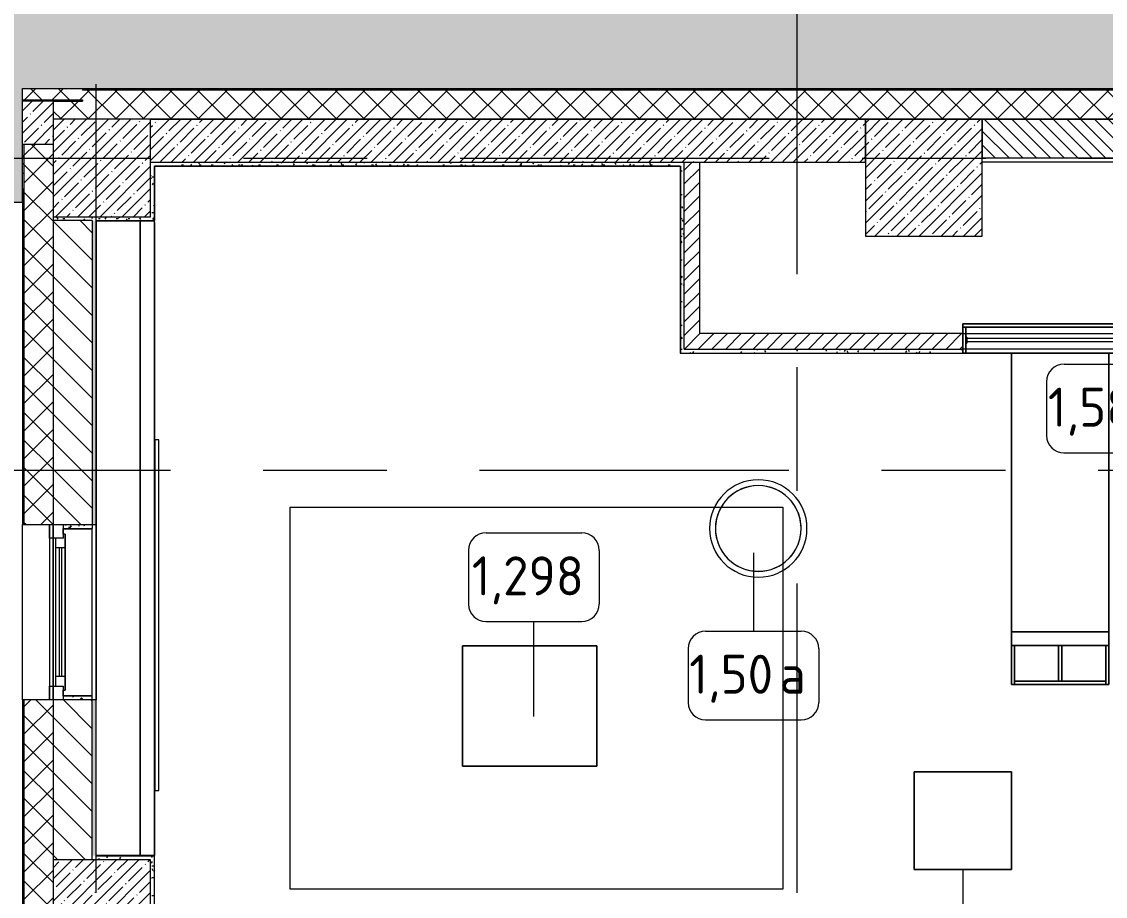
# Model space of a CAD drawing. Header units: millimetres. Extents: x 957 to 217451, y -8553 to 29000.
# Drawn here: x 29222 to 34785, y 11212 to 15701 of the extents above; entities that cross this region are included whole.
import ezdxf

# ---------------------------------------------------------------- set-up
doc = ezdxf.new("R2010")
doc.units = ezdxf.units.MM
doc.linetypes.add('Осевая', pattern=[3175, 635, -476.25, 1587.5, -476.25])
for name, color, linetype, lineweight in [('A-ANNO-DIMS', 7, 'Continuous', 9), ('A-ANNO-DIMS-100', 7, 'Continuous', 9), ('A-DETL', 7, 'Continuous', 9), ('A-GENM', 7, 'Continuous', 9), ('A-GLAZ', 7, 'Continuous', 9), ('A-GLAZ-1', 7, 'Continuous', 13), ('A-WALL', 7, 'Continuous', 9), ('I-FURN-IDEN', 7, 'Continuous', 9), ('I-WALL', 7, 'Continuous', 9), ('S-COLS', 7, 'Continuous', 9), ('Знаки', 7, 'Continuous', 9), ('Оси', 7, 'Continuous', 9), ('Оси-2', 7, 'Осевая', 9)]:
    doc.layers.add(name, color=color, linetype=linetype, lineweight=lineweight)
for name, color, linetype, lineweight, true_color in [('A-DETL-GENF-2', 7, 'Continuous', 9, 0xd4d4d4), ('A-WALL-1', 9, 'Continuous', 9, 0x808080), ('A-WALL-FNSH-1', 9, 'Continuous', 9, 0x808080), ('I-FURN-1', 9, 'Continuous', 9, 0x808080)]:
    doc.layers.add(name, color=color, linetype=linetype, lineweight=lineweight, true_color=true_color)
doc.styles.add('GOST Common_4', font='GOST_Common.ttf', dxfattribs={"height": 200})
doc.styles.add('ISOCPEUR_2', font='isocpeur.ttf', dxfattribs={"width": 0.9, "height": 250})
doc.dimstyles.new('ISO-2_5_0_9К_БОЛЬШОЙ', dxfattribs={"dimscale": 304.8, "dimtxt": 248.995294, "dimasz": 0.492126, "dimexe": 0.393701, "dimexo": 0.984252, "dimgap": 0, "dimtad": 1, "dimdec": 0, "dimrnd": 10, "dimzin": 0, "dimdsep": 46, "dimtxsty": 'ISOCPEUR_2', "dimblk1": 'OBLIQUE', "dimblk2": 'OBLIQUE', "dimsah": 1, "dimcen": 0.09, "dimdle": 0.393701, "dimazin": 0, "dimtfac": 1, "dimtdec": 4, "dimtix": 1, "dimtmove": 0, "dimatfit": 3, "dimfxl": 1, "dimtvp": 1, "dimtolj": 1, "dimtzin": 0, "dimarcsym": 2})
pattern_1 = [(45, (29493.17, 0), (-70.71068, 70.71068), []), (135, (29493.17, 0), (-70.71068, -70.71068), [])]
pattern_2 = [(45, (29493.17, 0), (-57.02463, 57.02463), []), (45, (29550.2, 0), (-57.02463, 57.02463), [100.806, -20.161, 3.353, -16.808])]
pattern_3 = [(45, (29493.174, 0), (-35.35534, 35.35534), [])]
pattern_4 = [(0, (29493.174, 0), (121.92, 30.48), [10.058, -81.382, 10.058, -81.382, -487.68]), (0, (29493.174, 0), (121.92, 30.48), [-182.88, 10.058, -172.822, 10.058, -81.382, -213.36]), (0, (29493.174, 0), (121.92, 30.48), [-457.2, 10.058, -50.902, 10.058, -142.342]), (120, (29538.894, 15.24), (-87.356454, 90.34582), [10.058, -81.382, 10.058, -81.382, -487.68]), (120, (29538.894, 15.24), (-87.356454, 90.34582), [-182.88, 10.058, -172.822, 10.058, -81.382, -213.36]), (120, (29538.894, 15.24), (-87.356454, 90.34582), [-457.2, 10.058, -50.902, 10.058, -142.342]), (240, (29554.134, 76.2), (-34.563546, -120.82582), [10.058, -81.382, 10.058, -81.382, -487.68]), (240, (29554.134, 76.2), (-34.563546, -120.82582), [-182.88, 10.058, -172.822, 10.058, -81.382, -213.36]), (240, (29554.134, 76.2), (-34.563546, -120.82582), [-457.2, 10.058, -50.902, 10.058, -142.342])]

# ---------------------------------------------------------------- blocks, each defined once
blk = doc.blocks.new('парапет1 - парапет-18629556-План расстановки мебели и оборудования 3 этажа в осях 1-12')
at = {"layer": 'A-GENM'}
for p, q in [((-268, 14772.9), (-2411.1, 14772.9)), ((-268, 14774.9), (-268, 14772.9))]:
    blk.add_line(p, q, dxfattribs=at)
blk = doc.blocks.new('BSC_Колонна _Прямоугольная - 500х500-V10-План расстановки мебели и оборудования 3 этажа в осях 1-12')
at = {"layer": 'S-COLS'}
h = blk.add_hatch(dxfattribs=at)
h.set_pattern_fill('FP_13', color=256, style=0, pattern_type=2)
h.set_pattern_definition([(45, (-140, -14950), (-57.02463, 57.02463), []), (45, (-82.975, -14950), (-57.02463, 57.02463), [100.806, -20.161, 3.353, -16.808])])
h.paths.add_polyline_path([(-83.7, -250), (250, -250), (250, 250), (-250, 250), (-250, -250)])
for p, q in [((250, 250), (-250, 250)), ((-250, 250), (-250, -250)), ((250, -250), (250, 250)), ((-250, -250), (250, -250))]:
    blk.add_line(p, q, dxfattribs=at)
blk = doc.blocks.new('120_Окно_СКБ_1Ст - 120_Окно_СКБ_1Ст 900х2500_h_-V11-План расстановки мебели и оборудования 3 этажа в осях 1-12')
at = {"layer": 'A-GLAZ'}
for p, q in [((450, -57), (-450, -57)), ((-330, -107), (330, -107)), ((-430, -127), (-400, -127)), ((330, -117), (-330, -117)), ((400, -127), (430, -127))]:
    blk.add_line(p, q, dxfattribs=at)
at = {"layer": 'A-GLAZ-1'}
for p, q in [((-450, -127), (-450, -57)), ((-450, -57), (-380, -57)), ((-380, -57), (-380, -127)), ((380, -87), (-380, -87)), ((-380, -87), (-380, -127)), ((-330, -137), (-330, -87)), ((330, -137), (330, -87)), ((380, -127), (380, -57)), ((380, -57), (450, -57)), ((380, -127), (380, -87)), ((450, -57), (450, -127)), ((-380, -127), (-450, -127)), ((-380, -127), (-400, -127)), ((-400, -127), (-400, -137)), ((-400, -137), (400, -137)), ((400, -137), (-400, -137)), ((450, -127), (380, -127)), ((400, -127), (380, -127)), ((400, -137), (400, -127))]:
    blk.add_line(p, q, dxfattribs=at)
blk = doc.blocks.new('BSC_Колонна _Прямоугольная - 500х500-V44-План расстановки мебели и оборудования 3 этажа в осях 1-12')
at = {"layer": 'S-COLS'}
h = blk.add_hatch(dxfattribs=at)
h.set_pattern_fill('FP_32', color=256, style=0, pattern_type=2)
h.set_pattern_definition([(45, (-140, -11150), (-57.0246, 57.0246), []), (45, (-82.975, -11150), (-57.0246, 57.0246), [100.806, -20.161, 3.353, -16.808])])
h.paths.add_polyline_path([(-61.4, -250), (250, -250), (250, 250), (-250, 250), (-250, -250)])
for p, q in [((250, 250), (-250, 250)), ((-250, 250), (-250, -250)), ((250, -250), (250, 250)), ((-250, -250), (250, -250))]:
    blk.add_line(p, q, dxfattribs=at)
blk = doc.blocks.new('Мебель_универсальная - 1_298-26158527-План расстановки мебели и оборудования 3 этажа в осях 1-12')
at = {"layer": 'I-FURN-1'}
for p, q in [((344.8, 308.7), (-344.8, 308.7)), ((-344.8, 308.7), (-344.8, -308.7)), ((-344.8, -308.7), (-344.8, 308.7)), ((-344.8, 308.7), (344.8, 308.7)), ((344.8, -308.7), (344.8, 308.7)), ((344.8, 308.7), (344.8, -308.7)), ((-344.8, -308.7), (344.8, -308.7)), ((344.8, -308.7), (-344.8, -308.7))]:
    blk.add_line(p, q, dxfattribs=at)
blk = doc.blocks.new('Съемный металлический экран с перфорацией - E1-V115-План расстановки мебели и оборудования 3 этажа в осях 1-12')
at = {"layer": 'Знаки'}
for p, q in [((1800, 20), (0, 20)), ((0, 20), (0, 0)), ((0, 0), (1800, 0)), ((1800, 0), (1800, 20))]:
    blk.add_line(p, q, dxfattribs=at)
blk = doc.blocks.new('Стол для рисования - Стол для рисования-31999524-План расстановки мебели и оборудования 3 этажа в осях 1-12')
at = {"layer": 'I-FURN-1'}
for p, q in [((-134, 500), (-150, 500)), ((-150, 500), (-150, -500)), ((-150, -500), (-150, 500)), ((-150, 500), (-134.6, 500)), ((-150, 500), (-150, -500)), ((0, 500), (-150, 500)), ((-150, 500), (0, 500)), ((-150, -500), (-150, 500)), ((-150, 500), (-150, -500)), ((-134.6, 500), (-150, 500)), ((-150, 500), (-134.6, 500)), ((-150, -500), (-150, 500)), ((0, 500), (-134, 500)), ((-134, 500), (-134, 484)), ((-134, 484), (-134, 500)), ((-134, 500), (-100, 500)), ((-134, -500), (-134, 500)), ((-134, 500), (-134, 484)), ((-100, 500), (-134, 500)), ((-134, 500), (-100, 500)), ((-134, 484), (0, 484)), ((-81.4, 484), (-134, 484)), ((-134, 484), (-134, -484)), ((-100, 500), (-60, 500)), ((-60, 500), (-100, 500)), ((-100, 500), (-60, 500)), ((-81.9, 484), (-81.9, 478.5)), ((-81.9, 484), (-51.9, 484)), ((-81.4, 484), (-81.9, 484)), ((-81.9, 478.5), (-81.4, 478.5)), ((-51.9, 478.5), (-81.9, 478.5)), ((-79.9, 484), (-81.4, 484)), ((-74.5, 484), (-81.4, 484)), ((-81.4, 478.5), (-74.5, 478.5)), ((-77.5, 484), (-79.9, 484)), ((-74.5, 484), (-77.5, 484)), ((-74.5, 484), (-74.2, 484)), ((-74.2, 484), (-74.5, 484)), ((-74.5, 483.8), (-74.5, 478.5)), ((-74.5, 478.5), (-74.5, -478.8)), ((-74.2, 484), (-70.8, 484)), ((-70.8, 484), (-74.2, 484)), ((-70.8, 484), (-73.5, 484)), ((-70.8, 484), (-73.5, 484)), ((-73.5, 478.5), (-72.4, 478.5)), ((-72.3, 478.5), (-70.8, 478.5)), ((-67, 484), (-70.8, 484)), ((-70.8, 484), (-68.9, 484)), ((-67, 484), (-70.8, 484)), ((-67, 484), (-70.8, 484)), ((-70.7, 478.5), (-69, 478.5)), ((-68.9, 484), (-67, 484)), ((-68.9, 478.5), (-67, 478.5)), ((-63.2, 484), (-66.9, 484)), ((-66.9, 484), (-63.3, 484)), ((-63.3, 484), (-66.9, 484)), ((-63.3, 484), (-66.9, 484)), ((-66.9, 478.5), (-65, 478.5)), ((-65, 478.5), (-63.2, 478.5)), ((-60.5, 484), (-63, 484)), ((-63, 484), (-59.8, 484)), ((-61.7, 484), (-63, 484)), ((-60.5, 484), (-63, 484)), ((-63, 478.5), (-61.7, 478.5)), ((-60.5, 484), (-61.7, 484)), ((-61.6, 478.5), (-60.5, 478.5)), ((-59.8, 484), (-60.5, 484)), ((-60, 500), (0, 500)), ((0, 500), (-60, 500)), ((-60, 500), (0, 500)), ((-59.8, 484), (-59.5, 484)), ((-59.5, 484), (-59.8, 484)), ((-59.5, 478.5), (-59.5, 483.9)), ((-59.5, -478.7), (-59.5, 478.5)), ((-53.9, 484), (-59.4, 484)), ((-52.4, 484), (-59.4, 484)), ((-59.4, 478.5), (-52.4, 478.5)), ((-52.4, 484), (-53.9, 484)), ((-51.9, 484), (-52.4, 484)), ((0, 484), (-52.4, 484)), ((-52.4, 478.5), (-51.9, 478.5)), ((-51.9, 478.5), (-51.9, 484)), ((0, 484), (0, 500)), ((0, 500), (0, 484)), ((0, -500), (0, 500)), ((0, 500), (0, -500)), ((0, 484), (0, 500)), ((0, 500), (0, 484)), ((0, -484), (0, 484)), ((0, 484), (0, -484)), ((1500, 250), (0, 250)), ((0, 250), (0, -250)), ((0, -250), (0, 250)), ((0, 250), (1500, 250)), ((1430, 250), (1430, -250)), ((1500, 250), (1430, 250)), ((1430, 250), (1500, 250)), ((1430, -250), (1430, 250)), ((1700, 250), (1500, 250)), ((1500, 250), (1500, 234)), ((1500, 234), (1500, 250)), ((1500, 250), (1700, 250)), ((1500, 234), (1500, 250)), ((1500, 250), (1500, 8)), ((1500, -250), (1500, 250)), ((1500, 250), (1500, 234)), ((1500, 234), (1700, 234)), ((1684, 234), (1500, 234)), ((1500, 8), (1500, 234)), ((1684, 234), (1500, 234)), ((1500, 234), (1500, 8)), ((1500, 8), (1500, 234)), ((1500, 234), (1684, 234)), ((1500, 234), (1500, 8)), ((1700, 234), (1684, 234)), ((1684, 234), (1684, -234)), ((1684, 8), (1684, 234)), ((1684, 234), (1700, 234)), ((1700, 234), (1684, 234)), ((1700, 234), (1684, 234)), ((1684, 234), (1700, 234)), ((1700, 234), (1700, 250)), ((1700, 250), (1700, 234)), ((1700, -234), (1700, 234)), ((1700, 234), (1700, -234)), ((1700, -234), (1700, 234)), ((1700, 234), (1700, -234)), ((1684, 8), (1500, 8)), ((1500, 8), (1500, -8)), ((1500, -8), (1500, 8)), ((1500, 8), (1684, 8)), ((1500, -8), (1500, 8)), ((1500, 8), (1500, -8)), ((1500, 8), (1500, -8)), ((1500, -8), (1500, 8)), ((1500, 8), (1500, -8)), ((1684, -8), (1684, 8)), ((1684, 8), (1684, -8)), ((1684, -8), (1684, 8)), ((1500, -8), (1684, -8)), ((1684, -8), (1500, -8)), ((1500, -234), (1500, -8)), ((1500, -8), (1500, -250)), ((1500, -8), (1500, -234)), ((1500, -234), (1500, -8)), ((1500, -8), (1500, -234)), ((1684, -234), (1684, -8)), ((0, -250), (1500, -250)), ((1500, -250), (0, -250)), ((1430, -250), (1500, -250)), ((1500, -250), (1430, -250)), ((1700, -234), (1500, -234)), ((1500, -234), (1500, -250)), ((1500, -250), (1500, -234)), ((1500, -234), (1684, -234)), ((1500, -250), (1500, -234)), ((1500, -234), (1684, -234)), ((1684, -234), (1500, -234)), ((1500, -234), (1500, -250)), ((1500, -250), (1700, -250)), ((1700, -250), (1500, -250)), ((1684, -234), (1700, -234)), ((1700, -234), (1684, -234)), ((1684, -234), (1700, -234)), ((1684, -234), (1700, -234)), ((1700, -234), (1684, -234)), ((1700, -250), (1700, -234)), ((1700, -234), (1700, -250)), ((-150, -500), (-134, -500)), ((-134, -500), (-150, -500)), ((-150, -500), (0, -500)), ((0, -500), (-150, -500)), ((-150, -500), (-134.6, -500)), ((-134.6, -500), (-150, -500)), ((0, -484), (-134, -484)), ((-134, -484), (-134, -500)), ((-134, -500), (-134, -484)), ((-134, -484), (-81.4, -484)), ((-134, -484), (-134, -500)), ((-134, -500), (0, -500)), ((-100, -500), (-134, -500)), ((-134, -500), (-100, -500)), ((-100, -500), (-134, -500)), ((0, -500), (-100, -500)), ((-100, -500), (0, -500)), ((0, -500), (-100, -500)), ((-81.9, -478.6), (-81.9, -484)), ((-81.9, -478.6), (-51.9, -478.6)), ((-81.4, -478.6), (-81.9, -478.6)), ((-81.9, -484), (-81.4, -484)), ((-51.9, -484), (-81.9, -484)), ((-74.5, -478.6), (-81.4, -478.6)), ((-81.4, -484), (-74.5, -484)), ((-81.4, -484), (-74.5, -484)), ((-74.5, -478.8), (-74.5, -484)), ((-74.5, -484), (-74.2, -484)), ((-74.2, -484), (-74.5, -484)), ((-74.2, -484), (-73.5, -484)), ((-70.8, -484), (-74.2, -484)), ((-72.4, -478.6), (-73.5, -478.6)), ((-73.5, -484), (-70.8, -484)), ((-73.5, -484), (-72.3, -484)), ((-73.5, -484), (-70.8, -484)), ((-70.8, -478.6), (-72.4, -478.6)), ((-72.3, -484), (-70.8, -484)), ((-69, -478.6), (-70.8, -478.6)), ((-70.8, -484), (-67, -484)), ((-70.8, -484), (-67, -484)), ((-67, -484), (-70.8, -484)), ((-70.8, -484), (-67, -484)), ((-67, -478.6), (-69, -478.6)), ((-65.1, -478.6), (-66.9, -478.6)), ((-66.9, -484), (-63.2, -484)), ((-66.9, -484), (-63.3, -484)), ((-63.3, -484), (-66.9, -484)), ((-66.9, -484), (-63.3, -484)), ((-63.3, -478.6), (-65, -478.6)), ((-61.7, -478.6), (-63, -478.6)), ((-63, -484), (-60.5, -484)), ((-63, -484), (-59.5, -484)), ((-59.5, -484), (-63, -484)), ((-63, -484), (-60.5, -484)), ((-60.5, -478.6), (-61.7, -478.6)), ((-59.5, -484), (-59.5, -478.7)), ((-52.4, -478.6), (-59.4, -478.6)), ((-59.4, -484), (-52.4, -484)), ((-59.4, -484), (-52.4, -484)), ((-51.9, -478.6), (-52.4, -478.6)), ((-52.4, -484), (-51.9, -484)), ((-52.4, -484), (0, -484)), ((-51.9, -484), (-51.9, -478.6)), ((0, -500), (0, -484)), ((0, -484), (0, -500)), ((0, -500), (0, -484)), ((0, -484), (0, -500))]:
    blk.add_line(p, q, dxfattribs=at)
blk = doc.blocks.new('ПУФ_500 - 1_50а-V158-План расстановки мебели и оборудования 3 этажа в осях 1-12')
at = {"layer": 'I-FURN-1'}
for radius, start, end in [(250, 360, 180), (250, 0, 180), (220, 360, 180), (220, 115.7143, 154.2857), (220, 12.8571, 115.7143), (220, 154.2857, 180), (250, 180, 360), (220, 180, 360), (220, 180, 218.5714), (220, 244.2857, 360), (220, 0, 12.8571), (250, 180, 360), (220, 218.5714, 231.4286), (220, 231.4286, 244.2857)]:
    blk.add_arc((0, 0), radius, start, end, dxfattribs=at)
blk = doc.blocks.new('Зашивка приборов отопления35 - Зашивка приборов отопления-33324623-План расстановки мебели и оборудования 3 этажа в осях 1-12')
at = {"layer": 'A-WALL'}
for p, q in [((35888.8, 26793.4), (34988.8, 26793.4)), ((37447.8, 26567.4), (37447.8, 26793.4)), ((34188.8, 26567.4), (37447.8, 26567.4)), ((37447.8, 26567.4), (34188.8, 26567.4)), ((37447.8, 26492.4), (37447.8, 26567.4)), ((34187.8, 26492.4), (37447.8, 26492.4))]:
    blk.add_line(p, q, dxfattribs=at)
blk = doc.blocks.new('DIMBLOCK17-План расстановки мебели и оборудования 3 этажа в осях 1-12')
at = {"layer": 'A-ANNO-DIMS-100', "lineweight": 20}
for p, q in [((26275.7, 17000), (26200.7, 17075)), ((26275.7, 17000), (26350.7, 16925)), ((26275.7, 15000), (26200.7, 15075)), ((26275.7, 15000), (26350.7, 14925))]:
    blk.add_line(p, q, dxfattribs=at)
at = {"layer": 'A-ANNO-DIMS-100'}
for p, q in [((26081.7, 17000), (26395.7, 17000)), ((26275.7, 17000), (26081.7, 17000)), ((26275.7, 17000), (26275.7, 15000)), ((29008.7, 15000), (26155.7, 15000)), ((26275.7, 15000), (29008.7, 15000))]:
    blk.add_line(p, q, dxfattribs=at)
at = {"layer": 'A-ANNO-DIMS-100', "color": 0, "insert": (25949, 15684), "char_height": 250, "width": 758.478, "attachment_point": 1, "rotation": 90, "line_spacing_factor": 1.149209, "style": 'ISOCPEUR_2'}
blk.add_mtext('2000', dxfattribs=at)
blk = doc.blocks.new('_Oblique')
at = {"color": 0, "linetype": 'ByBlock', "lineweight": -2}
blk.add_line((-0.5, -0.5), (0.5, 0.5), dxfattribs=at)
blk = doc.blocks.new('DIMBLOCK18-План расстановки мебели и оборудования 3 этажа в осях 1-12')
at = {"layer": 'A-ANNO-DIMS-100', "lineweight": 20}
for p, q in [((26275.7, 15000), (26200.7, 15075)), ((26275.7, 15000), (26350.7, 14925)), ((26275.7, 13400), (26200.7, 13475)), ((26275.7, 13400), (26350.7, 13325))]:
    blk.add_line(p, q, dxfattribs=at)
at = {"layer": 'A-ANNO-DIMS-100'}
for p, q in [((29008.7, 15000), (26155.7, 15000)), ((26275.7, 15000), (26275.7, 13400)), ((26275.7, 15000), (29008.7, 15000)), ((26081.7, 13400), (26395.7, 13400)), ((26275.7, 13400), (26081.7, 13400))]:
    blk.add_line(p, q, dxfattribs=at)
at = {"layer": 'A-ANNO-DIMS-100', "color": 0, "insert": (25949, 13905.5), "char_height": 250, "width": 706.764, "attachment_point": 1, "rotation": 90, "line_spacing_factor": 1.149209, "style": 'ISOCPEUR_2'}
blk.add_mtext('1600', dxfattribs=at)
blk = doc.blocks.new('Марка_Мебель - В прямоуг_Balcon_Марка-25523697-План расстановки мебели и оборудования 3 этажа в осях 1-12')
at = {"layer": 'I-FURN-IDEN'}
for p, q in [((-2.455, 2.278), (2.455, 2.278)), ((-3.355, 1.378), (-3.355, -1.384)), ((3.355, 1.378), (3.355, -1.378)), ((-2.461, -2.278), (2.455, -2.278))]:
    blk.add_line(p, q, dxfattribs=at)
for centre, radius, start, end in [((-2.455, 1.378), 0.9, 90, 180), ((2.455, 1.378), 0.9, 0, 90), ((-2.461, -1.384), 0.893, 180, 270), ((2.455, -1.378), 0.9, 270, 0)]:
    blk.add_arc(centre, radius, start, end, dxfattribs=at)

msp = doc.modelspace()

# ---------------------------------------------------------------- hatches: boundary and pattern name
at = {"layer": 'A-DETL-GENF-2'}
msp.add_hatch(color=256, dxfattribs=at).paths.add_polyline_path([(29225.2, 14774.9), (29225.2, 15358), (67780.8, 15358), (67780.8, 23799.7), (68251.3, 23799.7), (68251.3, 23888.3), (63421.2, 23888.3), (63421.2, 27398.1), (27084.1, 27398.1), (27084.1, 14774.9), (29212.9, 14774.9)])
at = {"layer": 'A-WALL'}
h = msp.add_hatch(dxfattribs=at)
h.set_pattern_fill('FP_9', color=256, style=0, pattern_type=2)
h.set_pattern_definition(pattern_1)
h.paths.add_polyline_path([(67780.8, 15200), (67780.8, 15350), (67303.2, 15350), (67303.2, 15200), (67763.2, 15200)])
h.paths.add_polyline_path([(44020.6, 15200), (61603.2, 15200), (61603.2, 15350), (59510.2, 15349), (59510.2, 15288), (59507.2, 15285), (58733.2, 15285), (58730.2, 15288), (58729.4, 15350), (55103.4, 15349), (55103.4, 15288), (55100.4, 15285), (53926.4, 15285), (53923.4, 15288), (53922.7, 15350), (49283.2, 15349), (49283.2, 15288), (49280.2, 15285), (48506.2, 15285), (48503.2, 15288), (48502.4, 15350), (44276.2, 15349), (44275, 15285.7), (44273.2, 15285), (44096.8, 15286.1), (44096.2, 15288), (44095.4, 15350), (42353.2, 15350), (42353.2, 15200), (43803.2, 15200)])
h.paths.add_polyline_path([(34153.2, 15200), (36253.2, 15200), (36253.2, 15350), (29533.2, 15350), (29533.2, 15293), (29383.2, 15293), (29383.2, 15200), (33553.2, 15200)])
h.paths.add_polyline_path([(63253.2, 15200), (63253.2, 15350), (63103.2, 15350), (63103.2, 15200), (63203.2, 15200)])
h.paths.add_polyline_path([(64153.2, 15200), (64903.2, 15200), (64903.2, 15350), (64153.2, 15350)])
h.paths.add_polyline_path([(38653.2, 15200), (39253.2, 15200), (39253.2, 15350), (38653.2, 15350), (38653.2, 15218)])
h.paths.add_polyline_path([(37753.2, 15200), (37753.2, 15350), (37153.2, 15350), (37153.2, 15200), (37289.8, 15200)])
h.paths.add_polyline_path([(62733.2, 15200), (62733.2, 15350), (62503.2, 15350), (62503.2, 15200), (62728.2, 15200)])
h = msp.add_hatch(dxfattribs=at)
h.set_pattern_fill('FP_7', color=256, style=0, pattern_type=2)
h.set_pattern_definition([(135, (29493.174, 0), (-35.35534, -35.35534), [])])
h.paths.add_polyline_path([(42434.4, 15000), (43203.2, 15000), (43203.2, 15200), (42353.2, 15200), (42353.2, 15000)])
h.paths.add_polyline_path([(35053.2, 15000), (35653.2, 15000), (35653.2, 15200), (34153.2, 15200), (34153.2, 15000), (35044.1, 15000)])
h.paths.add_polyline_path([(37153.2, 15000), (37753.2, 15000), (37753.2, 15200), (37153.2, 15200), (37153.2, 15007.9)])
h.paths.add_polyline_path([(38653.2, 15000), (39253.2, 15000), (39253.2, 15200), (38653.2, 15200), (38653.2, 15055.6)])
h = msp.add_hatch(dxfattribs=at)
h.set_pattern_fill('FP_9', color=256, style=0, pattern_type=2)
h.set_pattern_definition(pattern_1)
h.paths.add_polyline_path([(29225.2, 14973), (29233.2, 14973), (29233.2, 15073), (29225.2, 15073), (29225.2, 15068.8)])
h = msp.add_hatch(dxfattribs=at)
h.set_pattern_fill('FP_9', color=256, style=0, pattern_type=2)
h.set_pattern_definition(pattern_1)
h.paths.add_polyline_path([(29233.2, -100), (29383.2, -100), (29383.2, 5220), (29233.2, 5220), (29233.2, 120)])
h.paths.add_polyline_path([(29383.2, 7320), (29383.2, 8520), (29233.2, 8520), (29233.2, 7320), (29365.2, 7320)])
h.paths.add_polyline_path([(29383.2, 10820), (29383.2, 12220), (29233.2, 12220), (29233.2, 10820), (29365.2, 10820)])
h.paths.add_polyline_path([(29383.2, 13120), (29383.2, 15073), (29233.2, 15071.9), (29233.2, 13120)])
h = msp.add_hatch(dxfattribs=at)
h.set_pattern_fill('FP_9', color=256, style=0, pattern_type=2)
h.set_pattern_definition(pattern_1)
h.paths.add_polyline_path([(29233.2, 14923), (29233.2, 14973), (29225.2, 14973), (29225.2, 14923), (29230.2, 14923)])
at = {"layer": 'I-WALL'}
h = msp.add_hatch(dxfattribs=at)
h.set_pattern_fill('FP_9', color=256, style=0, pattern_type=2)
h.set_pattern_definition(pattern_1)
h.paths.add_polyline_path([(29533.2, 15300), (29533.2, 15358), (29225.2, 15358), (29225.2, 15300), (29235.5, 15300)])
h = msp.add_hatch(dxfattribs=at)
h.set_pattern_fill('FP_10', color=256, style=0, pattern_type=2)
h.set_pattern_definition(pattern_2)
h.paths.add_polyline_path([(29225.2, 15073), (29383.2, 15073), (29383.2, 15293), (29225.2, 15293), (29225.2, 15200)])
h = msp.add_hatch(dxfattribs=at)
h.set_pattern_fill('FP_10', color=256, style=0, pattern_type=2)
h.set_pattern_definition(pattern_2)
h.paths.add_polyline_path([(30559.1, 14980), (33553.2, 14980), (33553.2, 15200), (29883.2, 15200), (29883.2, 14980), (29903.2, 14980)])
h = msp.add_hatch(dxfattribs=at)
h.set_pattern_fill('FP_34', color=256, style=0, pattern_type=2)
h.set_pattern_definition(pattern_4)
h.paths.add_polyline_path([(29903.2, 14700), (29903.2, 14980), (29883.2, 14980), (29883.2, 14700), (29886, 14700)])
h = msp.add_hatch(dxfattribs=at)
h.set_pattern_fill('FP_34', color=256, style=0, pattern_type=2)
h.set_pattern_definition(pattern_4)
h.paths.add_polyline_path([(29903.2, 14960), (32623.2, 14960), (32623.2, 14980), (29903.2, 14980)])
h = msp.add_hatch(dxfattribs=at)
h.set_pattern_fill('FP_22', color=256, style=0, pattern_type=2)
h.set_pattern_definition(pattern_3)
h.paths.add_polyline_path([(32623.2, 14100), (32703.2, 14100), (32703.2, 14980), (32623.2, 14980), (32623.2, 14926)])
h = msp.add_hatch(dxfattribs=at)
h.set_pattern_fill('FP_34', color=256, style=0, pattern_type=2)
h.set_pattern_definition(pattern_4)
h.paths.add_polyline_path([(32603.2, 14000), (32623.2, 14000), (32623.2, 14960), (32603.2, 14960), (32603.2, 14020)])
h = msp.add_hatch(dxfattribs=at)
h.set_pattern_fill('FP_34', color=256, style=0, pattern_type=2)
h.set_pattern_definition(pattern_4)
h.paths.add_polyline_path([(29903.2, 14680), (29903.2, 14700), (29383.2, 14700), (29383.2, 14680), (29886, 14680)])
h = msp.add_hatch(dxfattribs=at)
h.set_pattern_fill('FP_8', color=256, style=0, pattern_type=2)
h.set_pattern_definition([(135, (29493.17, 0), (-70.7107, -70.7107), [])])
h.paths.add_polyline_path([(29383.2, 7900), (29583.2, 7900), (29583.2, 8520), (29383.2, 8520), (29383.2, 8067.3)])
h.paths.add_polyline_path([(29489.3, 10820), (29583.2, 10820), (29583.2, 10900), (29383.2, 10900), (29383.2, 10820)])
h.paths.add_polyline_path([(29583.2, 11400), (29583.2, 12220), (29383.2, 12220), (29383.2, 11400)])
h.paths.add_polyline_path([(29488.4, 13120), (29583.2, 13120), (29583.2, 14680), (29383.2, 14680), (29383.2, 13120), (29487.8, 13120)])
h = msp.add_hatch(dxfattribs=at)
h.set_pattern_fill('FP_34', color=256, style=0, pattern_type=2)
h.set_pattern_definition(pattern_4)
h.paths.add_polyline_path([(29601.8, 11420), (29603.2, 11420), (29603.2, 12220), (29583.2, 12220), (29583.2, 11420)])
h.paths.add_polyline_path([(29603.2, 13120), (29603.2, 14680), (29583.2, 14680), (29583.2, 13120)])
h = msp.add_hatch(dxfattribs=at)
h.set_pattern_fill('FP_22', color=256, style=0, pattern_type=2)
h.set_pattern_definition(pattern_3)
h.paths.add_polyline_path([(35093.2, 14020), (35093.2, 14060), (35053.2, 14060), (35053.2, 14020)])
h.paths.add_polyline_path([(33251.4, 14020), (34053.2, 14020), (34053.2, 14100), (32623.2, 14100), (32623.2, 14020)])
h = msp.add_hatch(dxfattribs=at)
h.set_pattern_fill('FP_34', color=256, style=0, pattern_type=2)
h.set_pattern_definition(pattern_4)
h.paths.add_polyline_path([(33924.5, 14000), (34053.2, 14000), (34053.2, 14020), (32623.2, 14020), (32623.2, 14000), (33553.2, 14000)])
h.paths.add_polyline_path([(35133.2, 14000), (35153.2, 14000), (35153.2, 14020), (35053.2, 14020), (35053.2, 14000), (35102.3, 14000)])
h = msp.add_hatch(dxfattribs=at)
h.set_pattern_fill('FP_34', color=256, style=0, pattern_type=2)
h.set_pattern_definition(pattern_4)
h.paths.add_polyline_path([(29582.9, 13100), (29583.2, 13100), (29583.2, 13120), (29435.2, 13120), (29435.2, 13100), (29549.5, 13100)])
h = msp.add_hatch(dxfattribs=at)
h.set_pattern_fill('FP_34', color=256, style=0, pattern_type=2)
h.set_pattern_definition(pattern_4)
h.paths.add_polyline_path([(29548.2, 12220), (29583.2, 12220), (29583.2, 12240), (29435.2, 12240), (29435.2, 12220), (29445.2, 12220)])
h = msp.add_hatch(dxfattribs=at)
h.set_pattern_fill('FP_34', color=256, style=0, pattern_type=2)
h.set_pattern_definition(pattern_4)
h.paths.add_polyline_path([(29583.2, 11400), (29883.2, 11400), (29882.4, 11420), (29583.2, 11420)])
h = msp.add_hatch(dxfattribs=at)
h.set_pattern_fill('FP_34', color=256, style=0, pattern_type=2)
h.set_pattern_definition(pattern_4)
h.paths.add_polyline_path([(29903.2, 10900), (29903.2, 11420), (29883.2, 11419), (29883.2, 10900), (29886, 10900)])
at = {"layer": 'S-COLS'}
h = msp.add_hatch(dxfattribs=at)
h.set_pattern_fill('FP_10', color=256, style=0, pattern_type=2)
h.set_pattern_definition(pattern_2)
h.paths.add_polyline_path([(33924.5, 14600), (34153.2, 14600), (34153.2, 15200), (33553.2, 15200), (33553.2, 14600)])

# ---------------------------------------------------------------- linework, layer by layer
at = {"layer": 'A-DETL'}
for p, q in [((29225.2, 14774.9), (29225.2, 15358)), ((29225.2, 15358), (67780.8, 15358)), ((27084.1, 14774.9), (29225.2, 14774.9)), ((30599.8, 13209.2), (33129.8, 13209.2)), ((30599.8, 11249.2), (30599.8, 13209.2)), ((33129.8, 13209.2), (33129.8, 11249.2)), ((33129.8, 11249.2), (30599.8, 11249.2))]:
    msp.add_line(p, q, dxfattribs=at)
at = {"layer": 'A-WALL'}
for p, q in [((29533.2, 15358), (29533.2, 15350)), ((29225.2, 15300), (29533.2, 15300)), ((36253.2, 15353), (29533.2, 15353)), ((36253.2, 15350), (29533.2, 15350)), ((29533.2, 15300), (29533.2, 15293)), ((29225.2, 15295), (29533.2, 15295)), ((29383.2, 15293), (29383.2, 15200)), ((29383.2, 15293), (29533.2, 15293)), ((35653.2, 15200), (34153.2, 15200)), ((29225.2, 15073), (29383.2, 15073)), ((29233.2, 15073), (29233.2, 13120)), ((29225.2, 14973), (29233.2, 14973)), ((29883.2, 14980), (33553.2, 14980)), ((32623.2, 14020), (32623.2, 14980)), ((29225.2, 14923), (29233.2, 14923)), ((29903.2, 14960), (29903.2, 14680)), ((32602.2, 14959), (32602.2, 14960)), ((29225.2, 14843), (29233.2, 14843)), ((29230.2, 14843), (29230.2, 13120)), ((29383.2, 14700), (29383.2, 11400)), ((29583.2, 14680), (29383.2, 14680)), ((29583.2, 14680), (29583.2, 13100)), ((29603.2, 14679), (29603.2, 13120)), ((29225.2, 12220), (29225.2, 13120)), ((29583.2, 11400), (29583.2, 12240)), ((29230.2, 12220), (29230.2, 10820)), ((29233.2, 12220), (29233.2, 10820)), ((29603.2, 11420), (29603.2, 12220)), ((29603.2, 11420), (29903.2, 11420))]:
    msp.add_line(p, q, dxfattribs=at)
at = {"layer": 'A-WALL-1'}
for p, q in [((29383.2, 15293), (29225.2, 15293)), ((29883.2, 15200), (35653.2, 15200)), ((33553.2, 15200), (29883.2, 15200)), ((33553.2, 14980), (33553.2, 15200)), ((34153.2, 15200), (34153.2, 15000)), ((32703.2, 14100), (32703.2, 14980)), ((35653.2, 15000), (34153.2, 15000)), ((32602.2, 14960), (32603.2, 14960)), ((32603.2, 14960), (32603.2, 14000)), ((29383.2, 14700), (29383.2, 14680)), ((29603.2, 14680), (29903.2, 14680)), ((34053.2, 14100), (32703.2, 14100)), ((32623.2, 14020), (34053.2, 14020)), ((32603.2, 14000), (34053.2, 14000)), ((29233.2, 13120), (29603.2, 13120)), ((29435.2, 13120), (29435.2, 13100)), ((29435.2, 13100), (29583.2, 13100)), ((29583.2, 12240), (29435.2, 12240)), ((29435.2, 12240), (29435.2, 12220)), ((29603.2, 12220), (29233.2, 12220)), ((29903.2, 10880), (29903.2, 11420))]:
    msp.add_line(p, q, dxfattribs=at)
at = {"layer": 'A-WALL-FNSH-1'}
for p, q in [((32602.2, 14960), (29903.2, 14960)), ((29904.2, 14959), (32602.2, 14959)), ((29904.2, 14679), (29904.2, 14959)), ((32602.2, 14959), (32602.2, 13999)), ((29225.2, 14772.9), (29225.2, 13120)), ((29603.2, 14680), (29603.2, 14679)), ((29604.2, 14679), (29904.2, 14679)), ((29604.2, 13120), (29604.2, 14679)), ((32602.2, 13999), (34053.2, 13999)), ((34053.2, 13999), (34053.2, 14000)), ((29225.2, 13120), (29233.2, 13120)), ((29435.2, 13100), (29435.2, 13099)), ((29435.2, 13099), (29583.2, 13099)), ((29583.2, 13099), (29583.2, 13100)), ((29603.2, 13120), (29604.2, 13120)), ((29583.2, 12241), (29435.2, 12241)), ((29435.2, 12241), (29435.2, 12240)), ((29583.2, 12240), (29583.2, 12241)), ((29233.2, 12220), (29225.2, 12220)), ((29225.2, 12220), (29225.2, 10820)), ((29604.2, 12220), (29603.2, 12220)), ((29604.2, 11421), (29604.2, 12220)), ((29904.2, 11421), (29604.2, 11421)), ((29904.2, 10879), (29904.2, 11421))]:
    msp.add_line(p, q, dxfattribs=at)
at = {"layer": 'I-FURN-1'}
for p, q in [((34303, 11850.6), (33803, 11850.6)), ((33803, 11850.6), (33803, 11350.6)), ((33803, 11350.6), (33803, 11850.6)), ((33803, 11850.6), (34303, 11850.6)), ((34303, 11350.6), (34303, 11850.6)), ((34303, 11850.6), (34303, 11350.6)), ((33803, 11350.6), (34303, 11350.6)), ((34303, 11350.6), (33803, 11350.6))]:
    msp.add_line(p, q, dxfattribs=at)
at = {"layer": 'I-FURN-IDEN'}
for p, q in [((32978, 12975.7), (32978, 12572.7)), ((31851.4, 12134.2), (31851.4, 12622)), ((34053, 11350.6), (34053, 11154.5))]:
    msp.add_line(p, q, dxfattribs=at)
at = {"layer": 'I-WALL'}
for p, q in [((35053.2, 14980), (34153.2, 14980)), ((29903.2, 11420), (29903.2, 14670.5)), ((29904.2, 14670.5), (29903.2, 14670.5)), ((29904.2, 14670.5), (29904.2, 11421)), ((34053.2, 14100), (35053.2, 14100)), ((34053.2, 14000), (34053.2, 14100)), ((35053.2, 14020), (34053.2, 14020)), ((35053.2, 14000), (34053.2, 14000)), ((35053.2, 13999), (34053.2, 13999)), ((29383.2, 12220), (29383.2, 13120)), ((29583.2, 12241), (29583.2, 13099)), ((29603.2, 13120), (29603.2, 12220)), ((29604.2, 13120), (29604.2, 12220))]:
    msp.add_line(p, q, dxfattribs=at)
at = {"layer": 'S-COLS'}
for p, q in [((34153.2, 15200), (33553.2, 15200)), ((33553.2, 15200), (33553.2, 14600)), ((34153.2, 14600), (34153.2, 15200)), ((33553.2, 14600), (34153.2, 14600))]:
    msp.add_line(p, q, dxfattribs=at)
at = {"layer": 'Оси'}
msp.add_line((29603.2, 12880), (29603.2, 15380), dxfattribs=at)
at = {"layer": 'Оси-2'}
for p, q in [((33203.2, 593.7), (33203.2, 24898.1)), ((27186.1, 15000), (65153.2, 15000)), ((27286.5, 13400), (65153.2, 13400)), ((29603.2, 593.7), (29603.2, 12880))]:
    msp.add_line(p, q, dxfattribs=at)

# ---------------------------------------------------------------- block references
at = {"layer": 'A-GENM'}
msp.add_blockref('парапет1 - парапет-18629556-План расстановки мебели и оборудования 3 этажа в осях 1-12', (29493.2, 0), dxfattribs=at)
at = {"layer": 'A-GLAZ', "rotation": 89.99999999999991}
msp.add_blockref('120_Окно_СКБ_1Ст - 120_Окно_СКБ_1Ст 900х2500_h_-V11-План расстановки мебели и оборудования 3 этажа в осях 1-12', (29308.2, 12670), dxfattribs=at)
at = {"layer": 'A-WALL', "rotation": 89.99999999999993}
msp.add_blockref('Зашивка приборов отопления35 - Зашивка приборов отопления-33324623-План расстановки мебели и оборудования 3 этажа в осях 1-12', (56396.5, -22768.8), dxfattribs=at)
at = {"layer": 'I-FURN-1'}
for name, p, rotation in [('Стол для рисования - Стол для рисования-31999524-План расстановки мебели и оборудования 3 этажа в осях 1-12', (34553.2, 14000), 270.0000000000001), ('Мебель_универсальная - 1_298-26158527-План расстановки мебели и оборудования 3 этажа в осях 1-12', (31829.8, 12189.2), 180)]:
    msp.add_blockref(name, p, dxfattribs=dict(at, rotation=rotation))
msp.add_blockref('ПУФ_500 - 1_50а-V158-План расстановки мебели и оборудования 3 этажа в осях 1-12', (33003.2, 13100), dxfattribs=at)
at = {"layer": 'I-FURN-IDEN', "xscale": 99.99999999999993, "yscale": 99.99999999999993, "zscale": 99.99999999999993}
for p in [(34818.7, 13715.5), (31851.4, 12849.8), (32978, 12345)]:
    msp.add_blockref('Марка_Мебель - В прямоуг_Balcon_Марка-25523697-План расстановки мебели и оборудования 3 этажа в осях 1-12', p, dxfattribs=at)
at = {"layer": 'S-COLS'}
for name, p in [('BSC_Колонна _Прямоугольная - 500х500-V10-План расстановки мебели и оборудования 3 этажа в осях 1-12', (29633.2, 14950)), ('BSC_Колонна _Прямоугольная - 500х500-V44-План расстановки мебели и оборудования 3 этажа в осях 1-12', (29633.2, 11150))]:
    msp.add_blockref(name, p, dxfattribs=at)
at = {"layer": 'Знаки', "rotation": 90.00000000000001}
msp.add_blockref('Съемный металлический экран с перфорацией - E1-V115-План расстановки мебели и оборудования 3 этажа в осях 1-12', (29925.2, 11754.7), dxfattribs=at)

# ---------------------------------------------------------------- texts
at = {"layer": 'I-FURN-IDEN', "char_height": 200, "attachment_point": 1, "style": 'GOST Common_4'}
for s, insert, width in [('1,58', (34489.7, 13822.5), 561.181), ('1,298', (31532.4, 12956.8), 737.552), ('1,50', (32649, 12452), 561.181), ('\\fGOST Common|b0|i0|c204|p34|;а', (33112, 12452), 200.422)]:
    msp.add_mtext(s, dxfattribs=dict(at, insert=insert, width=width))

# ---------------------------------------------------------------- dimensions: what is measured, and where the dimension line sits
at = {"layer": 'A-ANNO-DIMS'}
for base, p1, p2, override, picture, middle in [((26275.7, 15000), (26381.7, 17000), (29308.7, 15000), {"dimpost": '<>', "dimfxl": 3544.991727}, 'DIMBLOCK17-План расстановки мебели и оборудования 3 этажа в осях 1-12', (26150.7, 16000)), ((26275.7, 13400), (29308.7, 15000), (26381.7, 13400), {"dimpost": '<>', "dimfxl": 3335.710726}, 'DIMBLOCK18-План расстановки мебели и оборудования 3 этажа в осях 1-12', (26150.7, 14200))]:
    dim = msp.add_linear_dim(base=base, p1=p1, p2=p2, angle=90, dimstyle='ISO-2_5_0_9К_БОЛЬШОЙ', override=override, dxfattribs=at)
    dim.commit()
    dim.dimension.update_dxf_attribs({"geometry": picture, "text_midpoint": middle})

doc.saveas('drawing.dxf')
